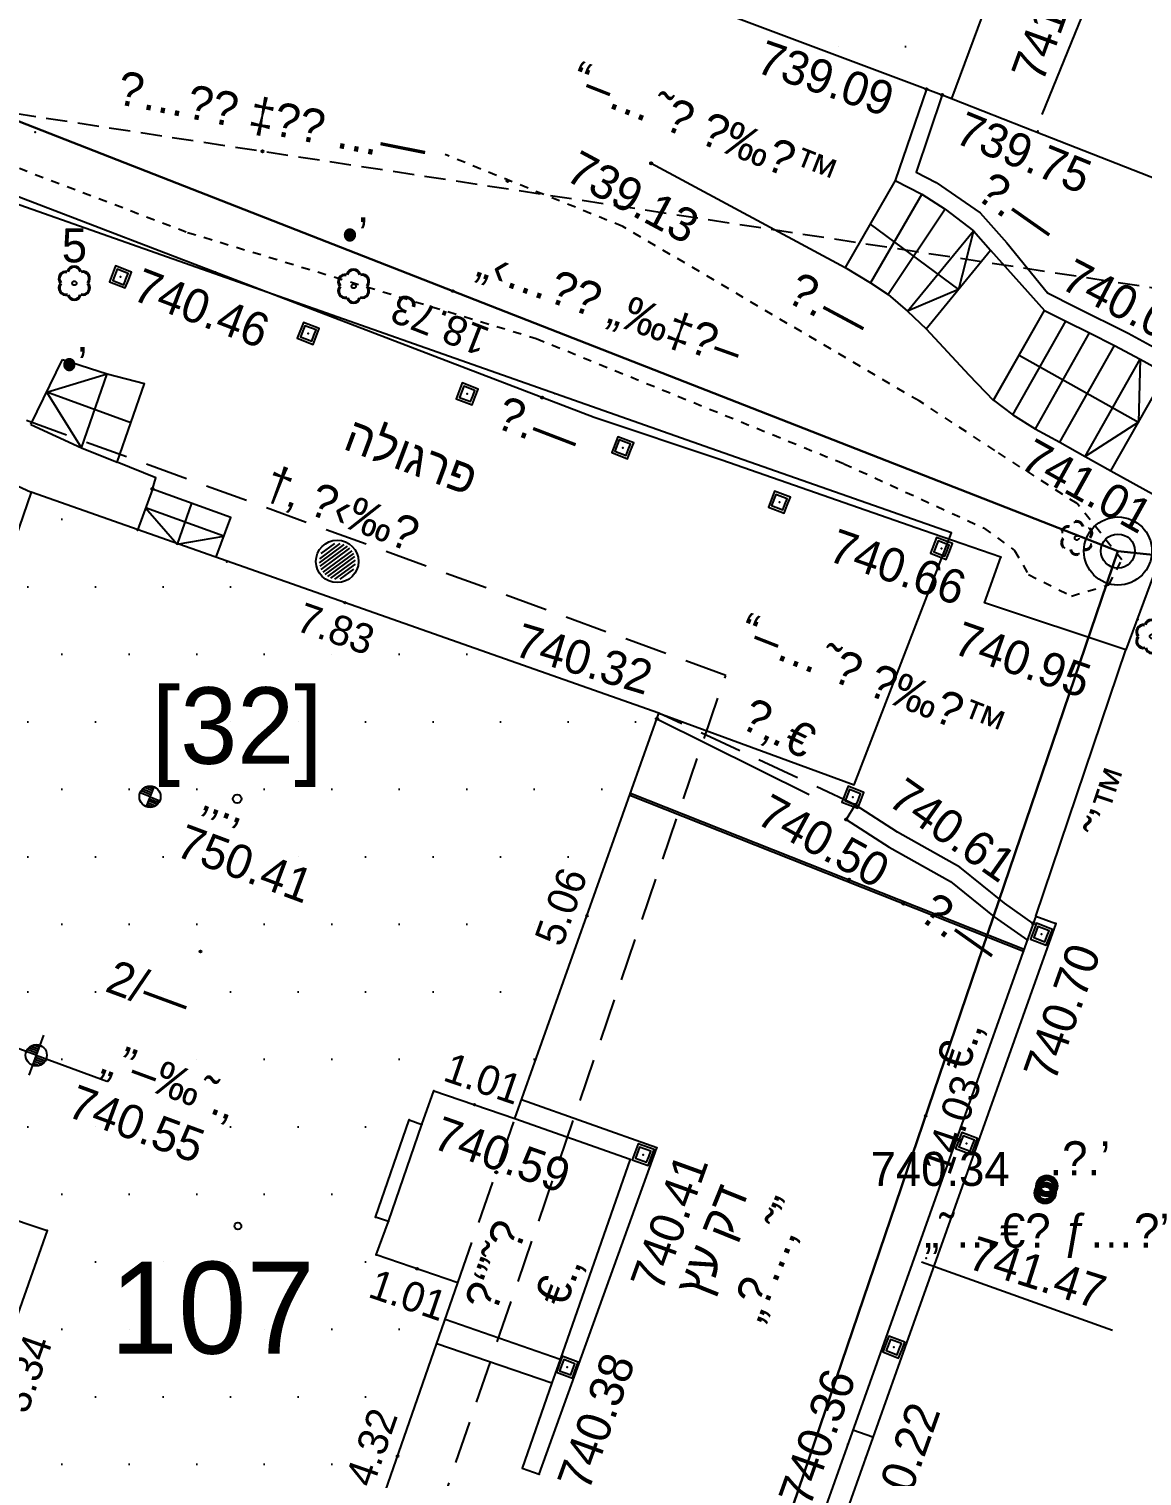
# Model space of a CAD drawing. Extents: x 220180 to 220303, y 630173 to 630265.
# Drawn here: x 220212.85 to 220225.94, y 630227.84 to 630244.85 of the extents above; entities that cross this region are included whole.
import ezdxf
from ezdxf.enums import TextEntityAlignment as Align

# ---------------------------------------------------------------- set-up
doc = ezdxf.new("R2010")
doc.units = 0
doc.linetypes.add('DASHED', pattern=[0.75, 0.5, -0.25])
doc.linetypes.add('DASHED2', pattern=[0.375, 0.25, -0.125])
for name, color, linetype in [('C1602_0', 236, 'Continuous'), ('C1603_0', 236, 'Continuous'), ('C1603_1', 1, 'Continuous'), ('C1609', 7, 'Continuous'), ('C1610_0', 3, 'Continuous'), ('M1502', 15, 'Continuous'), ('M2206', 7, 'DASHED'), ('M2801', 95, 'Continuous'), ('M4402', 30, 'Continuous'), ('M5141', 40, 'Continuous'), ('M5142', 40, 'Continuous'), ('M5231', 8, 'Continuous'), ('M6021', 1, 'Continuous')]:
    doc.layers.add(name, color=color, linetype=linetype)
for name, color, linetype, lineweight in [('M2200', 5, 'Continuous', 25), ('M2205', 5, 'DASHED', 25), ('M2207', 162, 'Continuous', 25), ('M2220', 1, 'Continuous', 25), ('M2221', 1, 'Continuous', 25), ('M2299', 7, 'Continuous', 25), ('M2407', 22, 'DASHED', 25), ('M2412', 38, 'Continuous', 25), ('M2417', 204, 'DASHED', 25), ('M2602', 142, 'Continuous', 25), ('M2605', 142, 'Continuous', 25), ('M2612', 64, 'Continuous', 25), ('M2651', 1, 'Continuous', 25), ('M2802', 95, 'DASHED', 25)]:
    doc.layers.add(name, color=color, linetype=linetype, lineweight=lineweight)
doc.styles.add('HANIT_TEXT', font='hebtxt')
doc.styles.add('hebtext', font='hebtxt.shx')
doc.styles.add('hebtxt', font='hebtxt.shx')

# ---------------------------------------------------------------- blocks, each defined once
blk = doc.blocks.new('C1603')
at = {"color": 255}
blk.add_circle((0, 0), 0.1, dxfattribs=at)
at = {"style": 'hebtxt', "width": 3}
blk.add_attdef('CROSS', text='', height=4, dxfattribs=at).set_placement((0, 1.5), align=Align.MIDDLE)
at = {"style": 'hebtxt'}
blk.add_attdef('PARCEL_NAME', text='', height=2.7, dxfattribs=at).set_placement((0, 1.5), align=Align.MIDDLE)
at = {"style": 'hebtxt', "flags": 1}
for tag, p in [('GUSH', (0, -1)), ('PARCEL_STATUS', (0, -2.5)), ('PARCEL_SOURCE', (0, -4)), ('LEGAL_AREA', (0, -5.5)), ('CALC_AREA', (0, -7)), ('PARCEL_PREVIOUS', (0, -8.5)), ('GUSH_PREVIOUS', (0, -10)), ('TABA_PLAN', (0, -11.5)), ('TABA_MIGRASH', (0, -13)), ('TABA_YEUD', (0, -14.5)), ('COMMENT', (0, -16))]:
    blk.add_attdef(tag, text='', height=1, dxfattribs=at).set_placement(p, align=Align.MIDDLE)
blk = doc.blocks.new('C1610')
for radius in [1, 0.5]:
    blk.add_circle((0, 0, 1), radius)
at = {"color": 255}
blk.add_point((0, 0), dxfattribs=at)
at = {"style": 'hebtext'}
blk.add_attdef('POINT_NAME', text='', height=1.2, dxfattribs=at).set_placement((0, 1.5), align=Align.BOTTOM_CENTER)
blk.add_attdef('MARK_DESC', text='', height=1.2, dxfattribs=at).set_placement((2, 0), align=Align.MIDDLE_LEFT)
at = {"style": 'hebtext', "flags": 1}
for tag, p in [('MARK', (0, -2)), ('CLASS', (0, -3.5)), ('SOURCE', (0, -5)), ('TOPO', (0, -6.5)), ('HEIGHT', (0, -8)), ('COMMENT', (0, -9.5))]:
    blk.add_attdef(tag, text='', height=1, dxfattribs=at).set_placement(p, align=Align.MIDDLE)
blk = doc.blocks.new('C1609')
blk.add_circle((0, 0), 0.04)
at = {"style": 'hebtext'}
for tag in ['LEGAL_LENGTH', 'RADIUS', 'CROSS']:
    blk.add_attdef(tag, text='', height=1.4, dxfattribs=at).set_placement((0, 1), align=Align.CENTER)
blk.add_attdef('CALC_LENGTH', text='', height=1.4, dxfattribs=at).set_placement((0, -0.6), align=Align.TOP_CENTER)
at = {"style": 'hebtext', "flags": 1}
for tag, p in [('LINE_NAME', (0, -4)), ('TOPO', (0, -5.5)), ('COMMENT', (0, -7))]:
    blk.add_attdef(tag, text='', height=1, dxfattribs=at).set_placement(p, align=Align.MIDDLE_CENTER)
blk = doc.blocks.new('M4402_E')
for radius in [0.5, 0.45, 0.4, 0.35, 0.3]:
    blk.add_circle((0, 0), radius)
at = {"style": 'hebtxt'}
for tag, p in [('NAME', (0, -1)), ('HEIGHT', (0, -2.5))]:
    blk.add_attdef(tag, text='', height=1, dxfattribs=at).set_placement(p, align=Align.TOP_CENTER)
blk.add_attdef('DESC', text='', height=1, dxfattribs=at).set_placement((-1, -4), align=Align.TOP_RIGHT)
blk.add_attdef('MARK', text='', height=1, dxfattribs=at).set_placement((0, -4), align=Align.TOP_LEFT)
at = {"style": 'hebtxt', "flags": 1}
for tag, p in [('OWNER', (0, -5.5)), ('TYPE', (0, -7))]:
    blk.add_attdef(tag, text='', height=1, dxfattribs=at).set_placement(p, align=Align.TOP_CENTER)
blk = doc.blocks.new('M5231_E')
for points in [[(0, -0.5), (0.5, -0.5), (0.5, 0.5), (-0.5, 0.5), (-0.5, -0.5), (-0.5, -0.5)], [(0, -0.35), (0.35, -0.35), (0.35, 0.35), (-0.35, 0.35), (-0.35, -0.35)]]:
    blk.add_lwpolyline(points, close=True)
at = {"ltscale": 0.2}
blk.add_point((0, 0), dxfattribs=at)
at = {"style": 'HANIT_TEXT'}
blk.add_attdef('NAME', text='', height=1, dxfattribs=at).set_placement((0, 0.312), align=Align.BOTTOM_CENTER)
for tag, p in [('HEIGHT', (0, -0.625)), ('MARK', (0, -1.875))]:
    blk.add_attdef(tag, text='', height=1, dxfattribs=at).set_placement(p, align=Align.TOP_CENTER)
blk = doc.blocks.new('M2801_E')
blk.add_circle((0, 0), 0.1)
for centre, radius, start, end in [((-0.011, 0.455), 0.345, 16.98879, 163.38726), ((-0.011, 0.455), 0.295, 16.98879, 163.38726), ((-0.404, 0.218), 0.341, 79.54762, 220.66756), ((-0.404, 0.218), 0.291, 79.54762, 220.66756), ((0.398, 0.229), 0.336, 316.98297, 103.51554), ((0.398, 0.229), 0.286, 316.98297, 103.51554), ((-0.401, -0.224), 0.342, 140.07378, 283.84502), ((-0.401, -0.224), 0.292, 140.07378, 283.84502), ((-0.008, -0.48), 0.32, 193.68325, 346.6724), ((-0.008, -0.48), 0.27, 193.68325, 346.6724), ((0.399, -0.231), 0.336, 253.47409, 43.39426), ((0.399, -0.231), 0.286, 253.47409, 43.39426)]:
    blk.add_arc(centre, radius, start, end)
at = {"style": 'HANIT_TEXT'}
blk.add_attdef('NAME', text='', height=1.6, dxfattribs=at).set_placement((0, 0.5), align=Align.BOTTOM_CENTER)
at = {"style": 'HANIT_TEXT', "flags": 1}
for tag, p in [('HEIGHT', (0, -1)), ('DIAMETER', (0, -5)), ('TOP_DIAMETER', (0, -7)), ('TYPE', (0, -9))]:
    blk.add_attdef(tag, text='', height=1.6, dxfattribs=at).set_placement(p, align=Align.TOP_CENTER)
at = {"style": 'HANIT_TEXT'}
blk.add_attdef('MARK', text='', height=1.6, dxfattribs=at).set_placement((0, -3), align=Align.TOP_CENTER)
blk = doc.blocks.new('M1502_P')
blk.add_point((0, 0))
at = {"style": 'HANIT_TEXT', "flags": 1}
blk.add_attdef('NAME', text='', height=1.6, dxfattribs=at).set_placement((0, 0.5), align=Align.BOTTOM_CENTER)
at = {"style": 'HANIT_TEXT'}
blk.add_attdef('HEIGHT', text='', height=1.6, dxfattribs=at).set_placement((0, -1), align=Align.TOP_CENTER)
at = {"style": 'HANIT_TEXT', "flags": 1}
blk.add_attdef('MARK', text='', height=1.6, dxfattribs=at).set_placement((0, -3), align=Align.TOP_CENTER)
blk = doc.blocks.new('M2612_A')
at = {"style": 'hebtxt'}
blk.add_attdef('MARK', text='', height=1, dxfattribs=at).set_placement((0, 0), align=Align.MIDDLE_CENTER)
blk = doc.blocks.new('M2417_A')
blk.add_circle((0, 0), 0.05)
at = {"style": 'hebtxt'}
blk.add_attdef('DESC', text='', height=1, dxfattribs=at).set_placement((-1, -1), align=Align.MIDDLE_RIGHT)
blk.add_attdef('MARK', text='', height=1, dxfattribs=at).set_placement((0, -1), align=Align.MIDDLE_LEFT)
blk = doc.blocks.new('M2408_A')
blk.add_circle((0, 0), 0.05)
at = {"style": 'hebtxt'}
blk.add_attdef('DESC', text='', height=1, dxfattribs=at).set_placement((-1, -1), align=Align.MIDDLE_RIGHT)
blk.add_attdef('MARK', text='', height=1, dxfattribs=at).set_placement((0, -1), align=Align.MIDDLE_LEFT)
blk = doc.blocks.new('M2207_A')
blk.add_circle((0, 0), 0.005)
at = {"style": 'hebtxt'}
blk.add_attdef('NAME', text='', height=1, dxfattribs=at).set_placement((0, 1), align=Align.BOTTOM_CENTER)
at = {"style": 'hebtxt', "flags": 1}
blk.add_attdef('DESC', text='', height=1, dxfattribs=at).set_placement((-3, -1), align=Align.TOP_RIGHT)
at = {"style": 'hebtxt'}
blk.add_attdef('MARK', text='', height=1, dxfattribs=at).set_placement((0, -1), align=Align.TOP_CENTER)
at = {"style": 'hebtxt', "flags": 1}
for tag, p in [('MATERIAL', (0, -2.5)), ('FLOOR_NUM', (0, -4))]:
    blk.add_attdef(tag, text='', height=1, dxfattribs=at).set_placement(p, align=Align.TOP_CENTER)
blk = doc.blocks.new('M2407_A')
blk.add_circle((0, 0), 0.05)
at = {"style": 'hebtxt'}
blk.add_attdef('DESC', text='', height=1, dxfattribs=at).set_placement((-1, -1), align=Align.MIDDLE_RIGHT)
blk.add_attdef('MARK', text='', height=1, dxfattribs=at).set_placement((0, -1), align=Align.MIDDLE_LEFT)
blk = doc.blocks.new('M2602_A')
at = {"style": 'hebtxt'}
blk.add_attdef('MARK', text='', height=1, dxfattribs=at).set_placement((0, -0.75), align=Align.MIDDLE_CENTER)
blk = doc.blocks.new('M2605_A')
blk.add_circle((0, 0), 0.05)
at = {"style": 'hebtxt'}
blk.add_attdef('MARK', text='', height=1, dxfattribs=at).set_placement((0, -0.75), align=Align.MIDDLE_CENTER)
blk = doc.blocks.new('M2200_A')
blk.add_circle((0, 0), 0.05)
at = {"style": 'hebtxt'}
blk.add_attdef('NAME', text='', height=1, dxfattribs=at).set_placement((0, 0.5), align=Align.BOTTOM_CENTER)
blk.add_attdef('FLOOR_NUM', text='', height=1, dxfattribs=at).set_placement((5.333, 0), align=Align.MIDDLE_CENTER)
blk.add_attdef('DESC', text='', height=1, dxfattribs=at).set_placement((-3, -1), align=Align.TOP_RIGHT)
blk.add_attdef('MARK', text='', height=1, dxfattribs=at).set_placement((0, -1), align=Align.TOP_CENTER)
at = {"style": 'hebtxt', "flags": 1}
blk.add_attdef('MATERIAL', text='', height=1, dxfattribs=at).set_placement((0, -3), align=Align.TOP_CENTER)
blk = doc.blocks.new('M2220_E')
for p, q in [((0, 0.1), (-0.49, 0.1)), ((0, 0.2), (-0.458, 0.2)), ((0, 0.3), (-0.4, 0.3)), ((0, 0.4), (-0.3, 0.4)), ((0, -0.1), (0.49, -0.1)), ((0, -0.2), (0.458, -0.2)), ((0, -0.3), (0.4, -0.3)), ((0, -0.4), (0.3, -0.4))]:
    blk.add_line(p, q)
for points in [[(0, 1), (0, -1)], [(0, 0), (-1, 0)], [(0, 0), (3.53, 0)]]:
    blk.add_lwpolyline(points)
blk.add_circle((0, 0), 0.5)
at = {"style": 'hebtxt'}
blk.add_attdef('MARK', text='', height=1, dxfattribs=at).set_placement((0, 1), align=Align.BOTTOM_CENTER)
blk.add_attdef('HEIGHT', text='', height=1, dxfattribs=at).set_placement((3.617, 1), align=Align.TOP_CENTER)
blk = doc.blocks.new('M2221_E')
for p, q in [((0, 0.1), (-0.49, 0.1)), ((0, 0.2), (-0.458, 0.2)), ((0, 0.3), (-0.4, 0.3)), ((0, 0.4), (-0.3, 0.4)), ((0, -0.1), (0.49, -0.1)), ((0, -0.2), (0.458, -0.2)), ((0, -0.3), (0.4, -0.3)), ((0, -0.4), (0.3, -0.4))]:
    blk.add_line(p, q)
for points in [[(0, 0), (-0.5, 0)], [(0, 0.5), (0, -0.5)], [(0, 0), (0.5, 0)]]:
    blk.add_lwpolyline(points)
blk.add_circle((0, 0), 0.5)
at = {"style": 'hebtxt'}
blk.add_attdef('MARK', text='', height=1, dxfattribs=at).set_placement((0, 0.5), align=Align.BOTTOM_CENTER)
blk.add_attdef('OH', text='', height=1, dxfattribs=at).set_placement((1, 0), align=Align.MIDDLE_LEFT)
blk = doc.blocks.new('M2802_A')
blk.add_circle((0, 0), 0.05)
at = {"style": 'hebtxt'}
blk.add_attdef('MARK', text='', height=1, dxfattribs=at).set_placement((0, 1), align=Align.BOTTOM_CENTER)
at = {"style": 'hebtxt', "flags": 1}
blk.add_attdef('TYPE', text='', height=1, dxfattribs=at).set_placement((0, -2.5), align=Align.TOP_CENTER)
blk = doc.blocks.new('M2206_A')
blk.add_circle((0, 0), 0.05)
at = {"style": 'HANIT_TEXT'}
blk.add_attdef('MARK', text='', height=1.6, dxfattribs=at).set_placement((0, 1.6), align=Align.CENTER)
blk.add_attdef('HEIGHT', text='', height=1.6, dxfattribs=at).set_placement((0, -1.6), align=Align.MIDDLE_CENTER)
blk.add_attdef('MATERIAL', text='', height=1.6, dxfattribs=at).set_placement((0, -4), align=Align.TOP_CENTER)
blk = doc.blocks.new('M6021_A')
blk.add_circle((0, 0), 0.05)
at = {"style": 'hebtxt'}
blk.add_attdef('NAME', text='', height=1, dxfattribs=at).set_placement((0, 1), align=Align.BOTTOM_CENTER)
blk.add_attdef('MARK', text='', height=1, dxfattribs=at).set_placement((0, -1), align=Align.TOP_CENTER)

msp = doc.modelspace()

# ---------------------------------------------------------------- hatches: boundary and pattern name
at = {"layer": 'M2299'}
h = msp.add_hatch(dxfattribs=at)
h.set_pattern_fill('DOTS', color=256, scale=0.5)
h.paths.add_polyline_path([(220228.207, 630256.165), (220216.386, 630250.356), (220215.28, 630247.198), (220223.703, 630244.033)])
h = msp.add_hatch(dxfattribs=at)
h.set_pattern_fill('DOTS', color=256, scale=0.5)
h.paths.add_polyline_path([(220219.926, 630235.867), (220220.26, 630236.809), (220215.178, 630238.586), (220214.129, 630238.961), (220212.878, 630239.404), (220210.226, 630231.677), (220213.066, 630230.725), (220211.954, 630227.575), (220216.356, 630226.07), (220216.475, 630226.029), (220217.647, 630229.395), (220217.745, 630229.676), (220217.896, 630230.111), (220216.936, 630230.437), (220217.078, 630230.83), (220216.926, 630230.883), (220217.323, 630232.024), (220217.473, 630231.972), (220217.611, 630232.367), (220218.566, 630232.041), (220218.644, 630232.259)])

# ---------------------------------------------------------------- linework, layer by layer
at = {"layer": 'C1602_0'}
for points in [[(220214.497, 630253.812), (220210.018, 630244.826), (220207.301, 630237.216), (220210.532, 630216.365), (220211.369, 630214.556), (220213.291, 630212.123), (220219.951, 630217.404), (220221.135, 630225.432), (220225.656, 630238.714), (220234.717, 630237.764), (220227.437, 630217.467), (220223.811, 630207.703)], [(220223.811, 630207.703), (220227.437, 630217.467), (220234.717, 630237.764), (220234.717, 630237.764), (220225.656, 630238.714), (220221.135, 630225.432), (220219.951, 630217.404), (220216.152, 630214.392), (220213.291, 630212.123), (220211.369, 630214.556), (220210.532, 630216.365), (220207.301, 630237.216), (220210.018, 630244.826), (220214.497, 630253.812)], [(220235.993, 630238.05), (220234.717, 630237.764), (220225.656, 630238.714), (220210.018, 630244.826), (220214.497, 630253.812)]]:
    msp.add_lwpolyline(points, dxfattribs=at)
for points in [[(220211.369, 630214.556), (220210.532, 630216.365), (220207.301, 630237.216), (220210.018, 630244.826), (220225.656, 630238.714), (220221.135, 630225.432), (220219.951, 630217.404), (220213.291, 630212.123), (220211.369, 630214.556)], [(220211.369, 630214.556), (220213.291, 630212.123), (220216.152, 630214.392), (220219.951, 630217.404), (220221.135, 630225.432), (220225.656, 630238.714), (220210.018, 630244.826), (220207.301, 630237.216), (220210.532, 630216.365)]]:
    msp.add_lwpolyline(points, close=True, dxfattribs=at)
at = {"layer": 'M2200'}
for points in [[(220216.386, 630250.356, 739.181), (220215.28, 630247.198, 739.189), (220223.703, 630244.033, 739.091), (220228.207, 630256.165, 739.091)], [(220216.475, 630226.029, 740.36), (220217.896, 630230.111, 740.569), (220217.896, 630230.111, 740.569), (220217.896, 630230.111, 740.569), (220217.896, 630230.111, 740.569), (220217.896, 630230.111, 740.569), (220216.936, 630230.437, 740.577), (220217.078, 630230.83, 740.582), (220216.926, 630230.883, 740.583), (220217.323, 630232.024, 740.59), (220217.473, 630231.972, 740.589), (220217.611, 630232.367, 740.592), (220218.566, 630232.041, 740.589), (220218.566, 630232.041, 740.589), (220218.566, 630232.041, 740.589), (220220.26, 630236.809, 740.32), (220220.26, 630236.809, 740.32), (220220.26, 630236.809, 740.221), (220212.878, 630239.404, 740.558), (220212.878, 630239.404, 740.558), (220212.878, 630239.404, 740.558), (220212.878, 630239.404, 740.558), (220210.226, 630231.677, 740.494), (220213.066, 630230.725, 740.358), (220211.954, 630227.575, 740.358)]]:
    msp.add_polyline3d(points, dxfattribs=at)
at = {"layer": 'M2205'}
msp.add_lwpolyline([(220211.35, 630227.782), (220211.159, 630227.193), (220216.9, 630225.158), (220221.046, 630237.252), (220212.542, 630240.351), (220209.38, 630231.313), (220210.037, 630231.077)], dxfattribs=at)
at = {"layer": 'M2206'}
msp.add_polyline3d([(220217.896, 630230.111, 740.569), (220218.566, 630232.041, 740.589)], dxfattribs=at)
at = {"layer": 'M2207'}
for points in [[(220220.26, 630236.809), (220222.556, 630235.966), (220223.698, 630238.926), (220220.869, 630239.921), (220218.209, 630240.856), (220212.197, 630242.971), (220211.662, 630239.967), (220212.878, 630239.404)], [(220219.918, 630235.845), (220224.545, 630234.01)], [(220219.926, 630235.867), (220224.553, 630234.032)]]:
    msp.add_lwpolyline(points, dxfattribs=at)
at = {"layer": 'M2412'}
for points in [[(220223.037, 630243.069, 739.329), (220222.448, 630242.048, 739.36)], [(220223.037, 630243.069, 739.179), (220222.448, 630242.048, 739.21)], [(220223.35, 630242.909, 739.479), (220222.748, 630241.866, 739.51)], [(220223.626, 630242.732, 739.629), (220222.954, 630241.729, 739.623)], [(220222.743, 630242.559, 739.194), (220223.78, 630241.789, 739.986)], [(220223.183, 630241.533, 739.846), (220223.957, 630242.479, 739.826)], [(220223.957, 630242.479, 739.826), (220223.78, 630241.789, 739.986), (220223.183, 630241.533, 739.846)], [(220223.402, 630241.327, 739.996), (220224.158, 630242.25, 739.977)], [(220224.191, 630240.482, 739.991), (220224.792, 630241.543, 739.991)], [(220224.194, 630240.487, 740.19), (220224.792, 630241.543, 740.156)], [(220224.422, 630240.316, 740.336), (220225.044, 630241.417, 740.301)], [(220224.685, 630240.152, 740.515), (220225.322, 630241.278, 740.479)], [(220224.971, 630239.993, 740.665), (220225.615, 630241.131, 740.628)], [(220212.876, 630240.2, 740.584), (220213.246, 630240.966, 740.582)], [(220213.246, 630240.966, 740.582), (220213.771, 630240.797, 740.485), (220214.21, 630240.682, 740.332), (220214.21, 630240.682, 740.249)], [(220224.493, 630241.015, 740.173), (220225.898, 630240.23, 740.988)], [(220225.27, 630239.827, 740.822), (220225.917, 630240.97, 740.818)], [(220225.917, 630240.97, 740.818), (220225.898, 630240.23, 740.988), (220225.27, 630239.827, 740.822)], [(220213.47, 630239.929, 740.485), (220213.061, 630240.583, 740.583), (220213.771, 630240.797, 740.485)], [(220213.47, 630239.929, 740.485), (220213.771, 630240.797, 740.485)], [(220225.574, 630239.657, 740.992), (220226.222, 630240.803, 740.983)], [(220213.889, 630239.758, 740.342), (220214.21, 630240.682, 740.332)], [(220213.889, 630239.758, 740.249), (220214.21, 630240.682, 740.249)], [(220214.05, 630240.22, 740.337), (220213.061, 630240.583, 740.583)], [(220212.876, 630240.2, 740.584), (220213.47, 630239.929, 740.485), (220213.889, 630239.758, 740.342), (220213.889, 630239.758, 740.249)], [(220215.051, 630238.632, 740.173), (220215.226, 630239.107, 740.173), (220214.304, 630239.443, 740.19), (220214.129, 630238.961, 740.198)], [(220214.765, 630239.275, 740.182), (220214.594, 630238.795, 740.185)], [(220215.145, 630238.887, 740.173), (220214.224, 630239.222, 740.194)], [(220214.224, 630239.222, 740.194), (220214.594, 630238.795, 740.185), (220215.145, 630238.887, 740.173)], [(220217.078, 630230.83, 740.582), (220217.473, 630231.972, 740.589)], [(220219.097, 630229.206, 740.56), (220217.745, 630229.676, 740.565)], [(220217.647, 630229.395, 740.422), (220219.001, 630228.933, 740.424)]]:
    msp.add_polyline3d(points, dxfattribs=at)
at = {"layer": 'M2417', "ltscale": 4}
msp.add_polyline3d([(220220.236, 630236.742, 740.228), (220222.498, 630235.617, 740.534)], dxfattribs=at)
at = {"layer": 'M2417'}
msp.add_polyline3d([(220222.568, 630235.73, 740.607), (220220.26, 630236.809, 740.221)], dxfattribs=at)
at = {"layer": 'M2602'}
for points in [[(220224.691, 630234.419, 740.883), (220224.927, 630234.335, 740.7), (220223.049, 630229.063, 740.332), (220222.413, 630227.277, 740.14), (220216.411, 630210.428, 739.489), (220215.458, 630210.82, 739.491), (220214.921, 630211.413, 739.571), (220214.921, 630211.413, 739.73), (220214.791, 630211.559, 739.727)], [(220224.691, 630234.419, 740.883), (220224.601, 630234.168, 740.88), (220224.601, 630234.168, 740.47), (220223.798, 630231.912, 740.389), (220222.177, 630227.361, 740.352), (220221.07, 630224.266, 740.353), (220221.07, 630224.266, 739.981), (220216.241, 630210.768, 739.63), (220215.605, 630211.029, 739.716), (220215.254, 630211.417, 739.768), (220215.311, 630211.465, 739.768), (220215.033, 630211.796, 739.768), (220214.791, 630211.559, 739.727)], [(220218.566, 630232.041, 740.589), (220219.921, 630231.563, 740.578), (220219.097, 630229.206, 740.56), (220219.097, 630229.206, 740.423), (220219.001, 630228.933, 740.424), (220219.001, 630228.933, 740.376), (220218.651, 630227.931, 740.378), (220218.85, 630227.859, 740.378), (220220.236, 630231.698, 740.41), (220218.644, 630232.259, 740.457)], [(220222.775, 630228.294, 740.249), (220222.539, 630228.377, 740.36)]]:
    msp.add_polyline3d(points, dxfattribs=at)
at = {"layer": 'M2605'}
for points in [[(220223.404, 630244.145, 739.094), (220223.037, 630243.069, 739.179), (220223.037, 630243.069, 739.329), (220223.35, 630242.909, 739.479), (220223.626, 630242.732, 739.629), (220223.957, 630242.479, 739.826), (220224.158, 630242.25, 739.977), (220224.792, 630241.543, 739.991), (220224.792, 630241.543, 740.156), (220225.044, 630241.417, 740.301), (220225.322, 630241.278, 740.479), (220225.615, 630241.131, 740.628), (220225.917, 630240.97, 740.818), (220226.222, 630240.803, 740.983), (220227.274, 630240.298, 741.007), (220227.399, 630240.624, 741.381), (220228.052, 630242.413, 741.503), (220229.541, 630248.167, 741.774)], [(220226.359, 630239.202, 741.007), (220225.749, 630237.553, 740.948), (220224.086, 630238.104, 740.652), (220224.28, 630238.642, 740.658), (220223.37, 630238.956, 740.602), (220221, 630239.782, 740.392), (220219.497, 630240.284, 740.365), (220217.81, 630240.931, 740.358), (220212.737, 630242.875, 740.672), (220209.281, 630244.199, 740.681), (220207.77, 630242.132, 740.714), (220206.923, 630240.975, 740.737), (220206.178, 630239.956, 740.792), (220205.552, 630239.1, 740.916)], [(220223.59, 630244.076, 739.747), (220223.282, 630243.169, 739.749), (220223.519, 630243.048, 739.747), (220224.036, 630242.692, 739.845), (220224.35, 630242.336, 739.943), (220224.828, 630241.749, 740.008), (220225.162, 630241.582, 740.226), (220225.775, 630241.275, 740.303), (220226.379, 630240.946, 740.313), (220227.152, 630240.539, 740.317), (220227.865, 630242.4, 740.324)], [(220223.59, 630244.076, 739.747), (220224.784, 630243.608, 739.988), (220225.253, 630243.424, 740.311), (220227.865, 630242.4, 740.335)], [(220220.167, 630243.273, 739.127), (220222.448, 630242.048, 739.21), (220222.448, 630242.048, 739.36), (220222.748, 630241.866, 739.51), (220222.954, 630241.729, 739.623), (220223.183, 630241.533, 739.846), (220223.402, 630241.327, 739.996), (220223.903, 630240.787, 740.014), (220224.191, 630240.482, 739.991), (220224.194, 630240.487, 740.19), (220224.422, 630240.316, 740.336), (220224.684, 630240.151, 740.515), (220224.971, 630239.993, 740.665), (220225.27, 630239.827, 740.822), (220225.574, 630239.657, 740.992), (220226.099, 630239.365, 740.998)], [(220214.304, 630239.443, 740.19), (220214.346, 630239.573, 740.188), (220213.889, 630239.758, 740.249)], [(220224.661, 630234.336, 740.877), (220224.324, 630234.574, 740.856), (220223.798, 630234.997, 740.813), (220223.065, 630235.408, 740.692), (220222.568, 630235.73, 740.607), (220222.461, 630235.557, 740.495), (220222.966, 630235.23, 740.486), (220223.686, 630234.827, 740.481), (220224.2, 630234.413, 740.465), (220224.591, 630234.137, 740.469)]]:
    msp.add_polyline3d(points, dxfattribs=at)
at = {"layer": 'M2612'}
msp.add_polyline3d([(220224.691, 630234.419, 740.883), (220225.749, 630237.551, 740.948)], dxfattribs=at)
at = {"layer": 'M2651'}
for points, elevation in [([(220224.765, 630243.846), (220225.662, 630246.055)], 741.377), ([(220225.59, 630229.547), (220223.346, 630230.352)], 741.465)]:
    msp.add_lwpolyline(points, dxfattribs=dict(at, elevation=elevation))
at = {"layer": 'M2802', "linetype": 'DASHED', "ltscale": 0.1}
msp.add_polyline3d([(220203.288, 630238.717, 0), (220203.897, 630238.333, 0), (220205.113, 630238.973, 0), (220206.33, 630240.765, 0), (220207.546, 630242.589, 0), (220209.051, 630244.412, 0), (220209.659, 630244.476, 0), (220210.684, 630243.997, 0), (220214.718, 630242.461, 0), (220218.816, 630241.213, 0), (220222.433, 630239.741, 0), (220224.077, 630238.985, 0), (220224.44, 630238.722, 0), (220224.604, 630238.437, 0), (220225.11, 630238.184, 0), (220225.549, 630238.316, 0), (220225.703, 630238.612, 0), (220225.175, 630239.271, 0), (220224.209, 630239.896, 0), (220223.32, 630240.478, 0), (220219.833, 630242.53, 0), (220217.747, 630243.375, 0)], dxfattribs=at)
at = {"layer": 'M5141', "ltscale": 0.2, "elevation": 740.359}
for points in [[(220216.555, 630238.789), (220216.265, 630238.576)], [(220216.509, 630238.802), (220216.267, 630238.624)], [(220216.593, 630238.77), (220216.272, 630238.535)], [(220216.446, 630238.802), (220216.285, 630238.684)], [(220216.623, 630238.746), (220216.286, 630238.498)], [(220216.648, 630238.718), (220216.306, 630238.466)], [(220216.668, 630238.686), (220216.331, 630238.438)], [(220216.681, 630238.649), (220216.361, 630238.414)], [(220216.689, 630238.608), (220216.398, 630238.395)], [(220216.687, 630238.56), (220216.445, 630238.382)], [(220216.669, 630238.5), (220216.508, 630238.382)]]:
    msp.add_lwpolyline(points, dxfattribs=at)
at = {"layer": 'M5141', "ltscale": 0.2}
msp.add_circle((220216.477, 630238.592, 740.358), 0.25, dxfattribs=at)
at = {"layer": 'M6021', "linetype": 'DASHED2'}
msp.add_lwpolyline([(220204.739, 630222.639), (220205.567, 630226.959), (220212.314, 630243.918), (220235.095, 630240.425)], dxfattribs=at)

# ---------------------------------------------------------------- block references
at = {"layer": 'C1603_0'}
ref = msp.add_blockref('C1603', (220215.309, 630230.777), dxfattribs=dict(at, xscale=0.4, yscale=0.4, zscale=0.4))
ref.add_attrib('PARCEL_NAME', '107', dxfattribs={"layer": '0', "height": 1.08, "style": 'hebtxt'}).set_placement((220215.008, 630229.817), align=Align.MIDDLE)
at = {"layer": 'C1603_1'}
ref = msp.add_blockref('C1603', (220215.301, 630235.8), dxfattribs=dict(at, xscale=0.5, yscale=0.5, zscale=0.5))
ref.add_attrib('PARCEL_NAME', '[32]', dxfattribs={"layer": '0', "height": 0.9, "style": 'hebtxt'}).set_placement((220215.301, 630236.55), align=Align.MIDDLE)
at = {"layer": 'C1609'}
ref = msp.add_blockref('C1609', (220217.837, 630241.77), dxfattribs=dict(at, xscale=0.25, yscale=0.25, zscale=0.25, rotation=158.6523136155858))
ref.add_attrib('LEGAL_LENGTH', '18.73', dxfattribs={"layer": '0', "height": 0.35, "rotation": 158.6523, "style": 'hebtxt'}).set_placement((220217.746, 630241.537), align=Align.CENTER)
at = {"layer": 'C1609', "xscale": 0.25, "yscale": 0.25, "zscale": 0.25}
for p, rotation, values in [((220216.569, 630238.107), 340.6342866496376, {'CALC_LENGTH': '7.83'}), ((220217.416, 630230.274), 341.2326540405666, {'CALC_LENGTH': '1.01'}), ((220212.51, 630229.15), 70.56864980918206, {'CALC_LENGTH': '3.34'})]:
    msp.add_blockref('C1609', p, dxfattribs=dict(at, rotation=rotation)).add_auto_attribs(values)
at = {"layer": 'C1609'}
ref = msp.add_blockref('C1609', (220219.413, 630234.425), dxfattribs=dict(at, xscale=0.25, yscale=0.25, zscale=0.25, rotation=250.4445062465361))
ref.add_attrib('CALC_LENGTH', '5.06', dxfattribs={"layer": '0', "height": 0.35, "rotation": 430.4445, "style": 'hebtext'}).set_placement((220218.942, 630234.592), align=Align.TOP_CENTER)
ref = msp.add_blockref('C1609', (220218.089, 630232.204), dxfattribs=dict(at, xscale=0.25, yscale=0.25, zscale=0.25, rotation=161.15109744934))
ref.add_attrib('CALC_LENGTH', '1.01', dxfattribs={"layer": '0', "height": 0.35, "rotation": 341.1511, "style": 'hebtext'}).set_placement((220218.25, 630232.677), align=Align.TOP_CENTER)
ref = msp.add_blockref('C1609', (220223.396, 630232.073), dxfattribs=dict(at, xscale=0.25, yscale=0.25, zscale=0.25, rotation=71.20217113625807))
ref.add_attrib('CALC_LENGTH', '14.03', dxfattribs={"layer": '0', "height": 0.35, "rotation": 71.2022, "style": 'hebtxt'}).set_placement((220223.537, 630232.025), align=Align.TOP_CENTER)
ref = msp.add_blockref('C1609', (220217.186, 630228.07), dxfattribs=dict(at, xscale=0.25, yscale=0.25, zscale=0.25, rotation=250.8073434202431))
ref.add_attrib('CALC_LENGTH', '4.32', dxfattribs={"layer": '0', "height": 0.35, "rotation": 430.8073, "style": 'hebtext'}).set_placement((220216.714, 630228.234), align=Align.TOP_CENTER)
at = {"layer": 'C1610_0'}
ref = msp.add_blockref('C1610', (220225.656, 630238.714, 10), dxfattribs=dict(at, xscale=0.4, yscale=0.4, zscale=0.4))
ref.add_attrib('POINT_NAME', '132SG', dxfattribs={"layer": '0', "height": 0.576, "style": 'hebtxt'}).set_placement((220228.046, 630238.466, 2), align=Align.BOTTOM_CENTER)
at = {"layer": 'M1502'}
ref = msp.add_blockref('M1502_P', (220223.404, 630244.145, 739.094), dxfattribs=dict(at, xscale=0.25, yscale=0.25, zscale=0.25, rotation=71.17099879901266))
ref.add_attrib('HEIGHT', '739.09', dxfattribs={"layer": '0', "height": 0.4, "rotation": 340.9226, "style": 'HANIT_TEXT'}).set_placement((220222.286, 630244.462, 739.094), align=Align.TOP_CENTER)
for p, xscale, yscale, zscale, rotation in [((220223.59, 630244.076, 739.747), 0.25, 0.25, 0.25, 338.6029345609977), ((220214.304, 630239.443, 740.19), 0.25, 0.25, 0.25, 72.3110785069154), ((220220.236, 630236.742, 740.228), 0.2499999999999999, 0.2499999999999999, 0.2499999999999999, 333.5509288530529), ((220222.568, 630235.73, 740.607), 0.25, 0.25, 0.25, 334.9303681286167), ((220224.663, 630234.335, 740.881), 0.2499999999999999, 0.2499999999999999, 0.2499999999999999, 340.3956098829346), ((220224.592, 630234.137, 740.472), 0.2499999999999999, 0.2499999999999999, 0.2499999999999999, 340.3956098829346)]:
    msp.add_blockref('M1502_P', p, dxfattribs=dict(at, xscale=xscale, yscale=yscale, zscale=zscale, rotation=rotation))
ref = msp.add_blockref('M1502_P', (220223.59, 630244.076, 739.747), dxfattribs=dict(at, xscale=0.25, yscale=0.25, zscale=0.25, rotation=71.28106586592831))
ref.add_attrib('HEIGHT', '739.75', dxfattribs={"layer": '0', "height": 0.4, "rotation": 337.8396, "style": 'HANIT_TEXT'}).set_placement((220224.625, 630243.585, 739.747), align=Align.TOP_CENTER)
at = {"layer": 'M1502', "xscale": 0.25, "yscale": 0.25, "zscale": 0.25}
for p in [(220212.927, 630243.64, 741.2), (220212.878, 630239.404, 740.558), (220214.129, 630238.961, 740.198), (220214.129, 630238.961, 740.52), (220215.178, 630238.586, 740.17), (220225.88, 630237.904, 740.846), (220225.889, 630237.909, 740.91), (220224.545, 630234.01, 740.463), (220217.611, 630232.367, 740.592), (220218.644, 630232.259, 740.59), (220218.644, 630232.259, 740.457), (220217.323, 630232.024, 740.59), (220217.473, 630231.972, 740.589), (220218.566, 630232.041, 740.589), (220213.066, 630230.725, 740.358), (220216.926, 630230.883, 740.583), (220217.078, 630230.83, 740.582), (220216.936, 630230.437, 740.577), (220217.745, 630229.676, 740.42), (220217.745, 630229.676, 740.565), (220217.647, 630229.395, 740.389), (220217.647, 630229.395, 740.422)]:
    msp.add_blockref('M1502_P', p, dxfattribs=at)
for p, rotation, values in [((220220.167, 630243.273, 739.127), 331.7741693231746, {'HEIGHT': '739.13'}), ((220215.044, 630241.991, 740.529), 339.0303438918563, {'HEIGHT': '740.46'}), ((220218.566, 630232.041, 740.589), 340.5924932605367, {'HEIGHT': '740.59'}), ((220222.688, 630228.049, 740.223), 70.3956098814432, {'HEIGHT': '740.22'})]:
    msp.add_blockref('M1502_P', p, dxfattribs=dict(at, rotation=rotation)).add_auto_attribs(values)
at = {"layer": 'M1502'}
ref = msp.add_blockref('M1502_P', (220224.828, 630241.749, 740.008), dxfattribs=dict(at, xscale=0.25, yscale=0.25, zscale=0.25, rotation=69.03405888675334))
ref.add_attrib('HEIGHT', '740.01', dxfattribs={"layer": '0', "height": 0.4, "rotation": 332.4278, "style": 'HANIT_TEXT'}).set_placement((220225.871, 630241.789, 740.008), align=Align.TOP_CENTER)
ref = msp.add_blockref('M1502_P', (220226.359, 630239.202, 741.007), dxfattribs=dict(at, xscale=0.25, yscale=0.25, zscale=0.25, rotation=330.8749100123768))
ref.add_attrib('HEIGHT', '741.01', dxfattribs={"layer": '0', "height": 0.4, "rotation": 330.8749, "style": 'HANIT_TEXT'}).set_placement((220225.388, 630239.655, 741.007), align=Align.TOP_CENTER)
ref = msp.add_blockref('M1502_P', (220224.28, 630238.642, 740.658), dxfattribs=dict(at, xscale=0.25, yscale=0.25, zscale=0.25, rotation=340.7947284741704))
ref.add_attrib('HEIGHT', '740.66', dxfattribs={"layer": '0', "height": 0.4, "rotation": 340.7947, "style": 'HANIT_TEXT'}).set_placement((220223.133, 630238.716, 740.658), align=Align.TOP_CENTER)
ref = msp.add_blockref('M1502_P', (220225.749, 630237.551, 740.948), dxfattribs=dict(at, xscale=0.25, yscale=0.25, zscale=0.25, rotation=340.7947284741704))
ref.add_attrib('HEIGHT', '740.95', dxfattribs={"layer": '0', "height": 0.4, "rotation": 340.7947, "style": 'HANIT_TEXT'}).set_placement((220224.602, 630237.626, 740.948), align=Align.TOP_CENTER)
ref = msp.add_blockref('M1502_P', (220220.26, 630236.809, 740.32), dxfattribs=dict(at, xscale=0.25, yscale=0.25, zscale=0.25))
ref.add_attrib('HEIGHT', '740.32', dxfattribs={"layer": '0', "height": 0.4, "rotation": 343.2788, "style": 'HANIT_TEXT'}).set_placement((220219.435, 630237.638, 740.32), align=Align.TOP_CENTER)
ref = msp.add_blockref('M1502_P', (220222.568, 630235.73, 740.607), dxfattribs=dict(at, xscale=0.2499999999999999, yscale=0.2499999999999999, zscale=0.2499999999999999, rotation=324.7927994110776))
ref.add_attrib('HEIGHT', '740.61', dxfattribs={"layer": '0', "height": 0.4, "rotation": 324.7928, "style": 'HANIT_TEXT'}).set_placement((220223.829, 630235.599, 740.607), align=Align.TOP_CENTER)
ref = msp.add_blockref('M1502_P', (220222.462, 630235.556, 740.499), dxfattribs=dict(at, xscale=0.2499999999999999, yscale=0.2499999999999999, zscale=0.2499999999999999, rotation=340.3956098829346))
ref.add_attrib('HEIGHT', '740.50', dxfattribs={"layer": '0', "height": 0.4, "rotation": 331.3017, "style": 'HANIT_TEXT'}).set_placement((220222.292, 630235.482, 740.499), align=Align.TOP_CENTER)
ref = msp.add_blockref('M1502_P', (220224.927, 630234.335, 740.7), dxfattribs=dict(at, xscale=0.25, yscale=0.25, zscale=0.25, rotation=70.39560987570036))
ref.add_attrib('HEIGHT', '740.70', dxfattribs={"layer": '0', "height": 0.4, "rotation": 70.3956, "style": 'HANIT_TEXT'}).set_placement((220224.809, 630233.361, 740.7), align=Align.TOP_CENTER)
ref = msp.add_blockref('M1502_P', (220220.236, 630231.698, 740.41), dxfattribs=dict(at, xscale=0.2499999999999999, yscale=0.2499999999999999, zscale=0.2499999999999999, rotation=70.14871154572509))
ref.add_attrib('HEIGHT', '740.41', dxfattribs={"layer": '0', "height": 0.4, "rotation": 70.1487, "style": 'HANIT_TEXT'}).set_placement((220220.192, 630230.891, 740.41), align=Align.TOP_CENTER)
ref = msp.add_blockref('M1502_P', (220218.85, 630227.859, 740.378), dxfattribs=dict(at, xscale=0.2499999999999999, yscale=0.2499999999999999, zscale=0.2499999999999999, rotation=70.14871154572509))
ref.add_attrib('HEIGHT', '740.38', dxfattribs={"layer": '0', "height": 0.4, "rotation": 70.1487, "style": 'HANIT_TEXT'}).set_placement((220219.332, 630228.549, 740.378), align=Align.TOP_CENTER)
ref = msp.add_blockref('M1502_P', (220222.481, 630228.213, 740.359), dxfattribs=dict(at, xscale=0.25, yscale=0.25, zscale=0.25, rotation=70.39560988089535))
ref.add_attrib('HEIGHT', '740.36', dxfattribs={"layer": '0', "height": 0.4, "rotation": 70.3956, "style": 'HANIT_TEXT'}).set_placement((220221.93, 630228.361, 740.359), align=Align.TOP_CENTER)
at = {"layer": 'M2200'}
ref = msp.add_blockref('M2200_A', (220214.87, 630234.005, 740.409), dxfattribs=dict(at, xscale=0.2499999999999995, yscale=0.2499999999999995, zscale=0.2499999999999995, rotation=339.8155830475257))
ref.add_attrib('FLOOR_NUM', '2/—', dxfattribs={"layer": '0', "height": 0.4, "rotation": 339.8156, "style": 'hebtxt'}).set_placement((220214.261, 630233.561, 740.409), align=Align.MIDDLE_CENTER)
at = {"layer": 'M2206'}
ref = msp.add_blockref('M2206_A', (220218.347, 630231.409, 740.582), dxfattribs=dict(at, xscale=0.2499999999999999, yscale=0.2499999999999999, zscale=0.2499999999999999, rotation=116.2756631162007))
ref.add_attrib('MARK', '\x9a‘”˜\x8e', dxfattribs={"layer": '0', "height": 0.4, "rotation": 69.3505, "style": 'HANIT_TEXT'}).set_placement((220218.524, 630230.24, 740.582), align=Align.CENTER)
at = {"layer": 'M2207'}
ref = msp.add_blockref('M2207_A', (220219.034, 630240.566), dxfattribs=dict(at, xscale=0.25, yscale=0.25, zscale=0.25, rotation=72.40348171719582))
ref.add_attrib('NAME', 'הלוגרפ', dxfattribs={"layer": '0', "height": 0.4, "rotation": 339.5585, "style": 'HANIT_TEXT'}).set_placement((220217.237, 630239.528), align=Align.BOTTOM_CENTER)
ref = msp.add_blockref('M2408_A', (220222.496, 630234.851), dxfattribs=dict(at, xscale=0.25, yscale=0.25, zscale=0.25))
ref.add_attrib('MARK', 'ץע קד', dxfattribs={"layer": '0', "height": 0.4, "rotation": 68.0382, "style": 'hebtxt'}).set_placement((220220.626, 630229.986), align=Align.MIDDLE_LEFT)
ref = msp.add_blockref('M2408_A', (220223.137, 630234.568), dxfattribs=dict(at, xscale=0.25, yscale=0.25, zscale=0.25))
ref.add_attrib('MARK', '„\x8c…‚˜”', dxfattribs={"layer": '0', "height": 0.4, "rotation": 68.0382, "style": 'hebtxt'}).set_placement((220221.267, 630229.703), align=Align.MIDDLE_LEFT)
at = {"layer": 'M2220'}
ref = msp.add_blockref('M2220_E', (220212.938, 630232.785, 740.545), dxfattribs=dict(at, xscale=0.2499999999999993, yscale=0.2499999999999993, zscale=0.2499999999999993, rotation=339.8155830475257))
ref.add_attrib('MARK', '„”–‰˜.‚', dxfattribs={"layer": '0', "height": 0.4, "rotation": 339.8156, "style": 'hebtxt'}).set_placement((220214.404, 630232.188, 740.545), align=Align.BOTTOM_CENTER)
ref = msp.add_blockref('M1502_P', (220212.938, 630232.785, 740.545), dxfattribs=dict(at, xscale=0.2499999999999993, yscale=0.2499999999999993, zscale=0.2499999999999993, rotation=339.8155830475257))
ref.add_attrib('HEIGHT', '740.55', dxfattribs={"layer": '0', "height": 0.4, "rotation": 339.8156, "style": 'HANIT_TEXT'}).set_placement((220214.187, 630232.167, 740.545), align=Align.TOP_CENTER)
at = {"layer": 'M2221'}
ref = msp.add_blockref('M2221_E', (220214.276, 630235.825, 750.413), dxfattribs=dict(at, xscale=0.2499999999999998, yscale=0.2499999999999998, zscale=0.2499999999999998, rotation=338.0716446981945))
ref.add_attrib('MARK', '‚‚.‚', dxfattribs={"layer": '0', "height": 0.4, "rotation": 338.9185, "style": 'hebtxt'}).set_placement((220215.063, 630235.481, 750.448), align=Align.BOTTOM_CENTER)
ref = msp.add_blockref('M1502_P', (220214.276, 630235.825, 750.413), dxfattribs=dict(at, xscale=0.2499999999999993, yscale=0.2499999999999993, zscale=0.2499999999999993, rotation=339.8155830475257))
ref.add_attrib('HEIGHT', '750.41', dxfattribs={"layer": '0', "height": 0.4, "rotation": 339.5346, "style": 'HANIT_TEXT'}).set_placement((220215.463, 630235.226, 750.439), align=Align.TOP_CENTER)
at = {"layer": 'M2407'}
ref = msp.add_blockref('M2407_A', (220220.167, 630243.273, 739.127), dxfattribs=dict(at, xscale=0.25, yscale=0.25, zscale=0.25, rotation=338.5718475748203))
ref.add_attrib('MARK', '“–…˜\x8e \x8c‰\x81™', dxfattribs={"layer": '0', "height": 0.4, "rotation": 338.5718, "style": 'HANIT_TEXT'}).set_placement((220220.869, 630243.886, 739.127), align=Align.TOP_CENTER)
ref = msp.add_blockref('M2407_A', (220222.461, 630235.557, 740.495), dxfattribs=dict(at, xscale=0.25, yscale=0.25, zscale=0.25, rotation=338.5718475748203))
ref.add_attrib('MARK', '“–…˜\x8e \x8c‰\x81™', dxfattribs={"layer": '0', "height": 0.4, "rotation": 338.5718, "style": 'HANIT_TEXT'}).set_placement((220222.846, 630237.399, 740.495), align=Align.TOP_CENTER)
at = {"layer": 'M2417'}
ref = msp.add_blockref('M2417_A', (220220.236, 630236.742, 740.228), dxfattribs=dict(at, xscale=0.2499999999999999, yscale=0.2499999999999999, zscale=0.2499999999999999, rotation=333.5509288530529))
ref.add_attrib('MARK', '\x8f‚.€', dxfattribs={"layer": '0', "height": 0.4, "rotation": 333.5509, "style": 'HANIT_TEXT'}).set_placement((220221.754, 630236.815, 740.228), align=Align.TOP_CENTER)
at = {"layer": 'M2417', "xscale": 0.25, "yscale": 0.25, "zscale": 0.25, "rotation": 334.9303681286167}
msp.add_blockref('M2417_A', (220222.568, 630235.73, 740.607), dxfattribs=at)
at = {"layer": 'M2602'}
ref = msp.add_blockref('M2602_A', (220224.691, 630234.419, 740.883), dxfattribs=dict(at, xscale=0.2499999999999999, yscale=0.2499999999999999, zscale=0.2499999999999999, rotation=340.3956098829346))
ref.add_attrib('NAME', '€.‚', dxfattribs={"layer": '0', "height": 0.4, "rotation": 71.3293, "style": 'HANIT_TEXT'}).set_placement((220224.09, 630232.807, 740.883), align=Align.BOTTOM_CENTER)
ref = msp.add_blockref('M2602_A', (220218.566, 630232.041, 740.589), dxfattribs=dict(at, xscale=0.25, yscale=0.25, zscale=0.25, rotation=340.5924932605367))
ref.add_attrib('NAME', '€.‚', dxfattribs={"layer": '0', "height": 0.4, "rotation": 69.3067, "style": 'HANIT_TEXT'}).set_placement((220219.37, 630230.027, 740.589), align=Align.BOTTOM_CENTER)
at = {"layer": 'M2605', "xscale": 0.25, "yscale": 0.25, "zscale": 0.25}
for p, rotation in [((220223.404, 630244.145, 739.094), 71.17099879901266), ((220223.59, 630244.076, 739.747), 71.28106586592831), ((220214.304, 630239.443, 740.19), 72.3110785069154)]:
    msp.add_blockref('M2605_A', p, dxfattribs=dict(at, rotation=rotation))
at = {"layer": 'M2605'}
ref = msp.add_blockref('M2605_A', (220223.59, 630244.076, 739.747), dxfattribs=dict(at, xscale=0.25, yscale=0.25, zscale=0.25, rotation=338.6029345609977))
ref.add_attrib('MARK', ' \x81.—', dxfattribs={"layer": '0', "height": 0.4, "rotation": 324.9621, "style": 'HANIT_TEXT'}).set_placement((220224.531, 630242.961, 739.747), align=Align.TOP_CENTER)
ref = msp.add_blockref('M2605_A', (220220.167, 630243.273, 739.127), dxfattribs=dict(at, xscale=0.25, yscale=0.25, zscale=0.25, rotation=331.7741693231746))
ref.add_attrib('MARK', ' \x81.—', dxfattribs={"layer": '0', "height": 0.4, "rotation": 331.7742, "style": 'HANIT_TEXT'}).set_placement((220222.286, 630241.817, 739.127), align=Align.TOP_CENTER)
ref = msp.add_blockref('M2605_A', (220218.887, 630240.518, 740.362), dxfattribs=dict(at, xscale=0.25, yscale=0.25, zscale=0.25, rotation=339.0303438927082))
ref.add_attrib('MARK', ' \x81.—', dxfattribs={"layer": '0', "height": 0.4, "rotation": 339.0303, "style": 'HANIT_TEXT'}).set_placement((220218.843, 630240.401, 740.362), align=Align.TOP_CENTER)
ref = msp.add_blockref('M2605_A', (220224.661, 630234.336, 740.877), dxfattribs=dict(at, xscale=0.2499999999999999, yscale=0.2499999999999999, zscale=0.2499999999999999, rotation=324.7927994110776))
ref.add_attrib('MARK', ' \x81.—', dxfattribs={"layer": '0', "height": 0.4, "rotation": 324.7928, "style": 'HANIT_TEXT'}).set_placement((220223.86, 630234.485, 740.877), align=Align.TOP_CENTER)
at = {"layer": 'M2612'}
ref = msp.add_blockref('M2612_A', (220224.691, 630234.419, 740.883), dxfattribs=dict(at, xscale=0.2499999999999999, yscale=0.2499999999999999, zscale=0.2499999999999999, rotation=71.33767323364555))
ref.add_attrib('MARK', '˜’™', dxfattribs={"layer": '0', "height": 0.4, "rotation": 71.3377, "style": 'HANIT_TEXT'}).set_placement((220225.382, 630235.826, 740.883), align=Align.TOP_CENTER)
at = {"layer": 'M2651', "linetype": 'Continuous'}
ref = msp.add_blockref('M1502_P', (220224.716, 630243.652, 741.378), dxfattribs=dict(at, xscale=0.2499999999999997, yscale=0.2499999999999997, zscale=0.2499999999999997, rotation=257.5672154601532))
ref.add_attrib('HEIGHT', '741.38', dxfattribs={"layer": '0', "height": 0.4, "rotation": 70.0139, "style": 'HANIT_TEXT'}).set_placement((220224.672, 630245.11, 741.462), align=Align.TOP_CENTER)
ref = msp.add_blockref('M1502_P', (220223.4, 630230.4, 741.466), dxfattribs=dict(at, xscale=0.2499999999999998, yscale=0.2499999999999998, zscale=0.2499999999999998, rotation=349.9249004709449))
ref.add_attrib('HEIGHT', '741.47', dxfattribs={"layer": '0', "height": 0.4, "rotation": 342.3716, "style": 'HANIT_TEXT'}).set_placement((220224.772, 630230.42, 741.55), align=Align.TOP_CENTER)
at = {"layer": 'M2801'}
ref = msp.add_blockref('M2801_E', (220216.671, 630241.828), dxfattribs=dict(at, xscale=0.25, yscale=0.25, zscale=0.25))
ref.add_attrib('MARK', '•’', dxfattribs={"layer": '0', "height": 0.4, "style": 'HANIT_TEXT'}).set_placement((220216.686, 630242.637), align=Align.TOP_CENTER)
at = {"layer": 'M2801', "xscale": 0.25, "yscale": 0.25, "zscale": 0.25}
msp.add_blockref('M2801_E', (220213.387, 630241.863, 740.497), dxfattribs=at).add_auto_attribs({'NAME': '5', 'MARK': '•’'})
at = {"layer": 'M2801'}
ref = msp.add_blockref('M2801_E', (220226.055, 630237.71), dxfattribs=dict(at, xscale=0.25, yscale=0.25, zscale=0.25))
ref.add_attrib('NAME', '3', dxfattribs={"layer": '0', "height": 0.4, "style": 'HANIT_TEXT'}).set_placement((220226.399, 630237.338), align=Align.BOTTOM_CENTER)
at = {"layer": 'M2802'}
ref = msp.add_blockref('M2802_A', (220218.481, 630243.065), dxfattribs=dict(at, xscale=0.25, yscale=0.25, zscale=0.25))
ref.add_attrib('MARK', '„‹…\x8e\x90 „‰‡\x8e–', dxfattribs={"layer": '0', "height": 0.4, "rotation": 340.3755, "style": 'hebtxt'}).set_placement((220219.577, 630241.297), align=Align.BOTTOM_CENTER)
at = {"layer": 'M2802', "linetype": 'DASHED', "ltscale": 0.1, "xscale": 0.25, "yscale": 0.25, "zscale": 0.25}
msp.add_blockref('M2801_E', (220225.172, 630238.867, 743.123), dxfattribs=at)
at = {"layer": 'M4402'}
ref = msp.add_blockref('M4402_E', (220224.8, 630231.165, 740.496), dxfattribs=dict(at, xscale=0.25, yscale=0.25, zscale=0.25))
ref.add_attrib('MARK', '.\x9a.’', dxfattribs={"layer": '0', "height": 0.4, "style": 'hebtxt'}).set_placement((220224.852, 630231.774, 740.542), align=Align.TOP_LEFT)
ref = msp.add_blockref('M4402_E', (220224.82, 630231.249, 740.336), dxfattribs=dict(at, xscale=0.25, yscale=0.25, zscale=0.25))
ref.add_attrib('HEIGHT', '740.34', dxfattribs={"layer": '0', "height": 0.4, "style": 'HANIT_TEXT'}).set_placement((220223.565, 630231.649, 740.336), align=Align.TOP_CENTER)
ref.add_attrib('MARK', '„˜…€\x9a ƒ…\x8e’', dxfattribs={"layer": '0', "height": 0.4, "style": 'HANIT_TEXT'}).set_placement((220224.82, 630230.924, 740.336), align=Align.TOP_CENTER)
at = {"layer": 'M5231', "ltscale": 0.2, "xscale": 0.2000000000000001, "yscale": 0.2000000000000001, "zscale": 0.2000000000000001}
for p, rotation in [((220213.928, 630241.936, 740.86), 68.88646454526052), ((220216.137, 630241.273, 740.86), 68.88646454526052), ((220218.005, 630240.561, 740.859), 68.88646454526052), ((220219.833, 630239.929, 740.495), 68.88646454526052), ((220221.675, 630239.288, 740.515), 68.88646454526052), ((220223.581, 630238.744, 740.618), 68.88646454526052), ((220222.54, 630235.818, 740.615), 68.88646454526052), ((220224.756, 630234.208, 740.688), 68.88646454526052), ((220220.073, 630231.616, 740.409), 69.73031678971512), ((220223.877, 630231.747, 740.516), 68.88646454526052), ((220223.02, 630229.354, 740.349), 68.88646454526052), ((220219.182, 630229.117, 740.388), 69.73031678971512)]:
    msp.add_blockref('M5231_E', p, dxfattribs=dict(at, rotation=rotation))
at = {"layer": 'M6021'}
ref = msp.add_blockref('M6021_A', (220215.599, 630243.414), dxfattribs=dict(at, xscale=0.25, yscale=0.25, zscale=0.25))
ref.add_attrib('MARK', '\x8a…\x8e\x90 ‡\x9a\x8e …—', dxfattribs={"layer": '0', "height": 0.4, "rotation": 348.7287, "style": 'hebtxt'}).set_placement((220215.752, 630244.007), align=Align.TOP_CENTER)

# ---------------------------------------------------------------- texts
at = {"layer": 'M5142', "style": 'hebtext'}
msp.add_text('†‚ \x8c‹‰\x8e', height=0.4, rotation=339.2664, dxfattribs=at).set_placement((220217.338, 630238.696, 740.368), align=Align.RIGHT)

doc.saveas('drawing.dxf')
